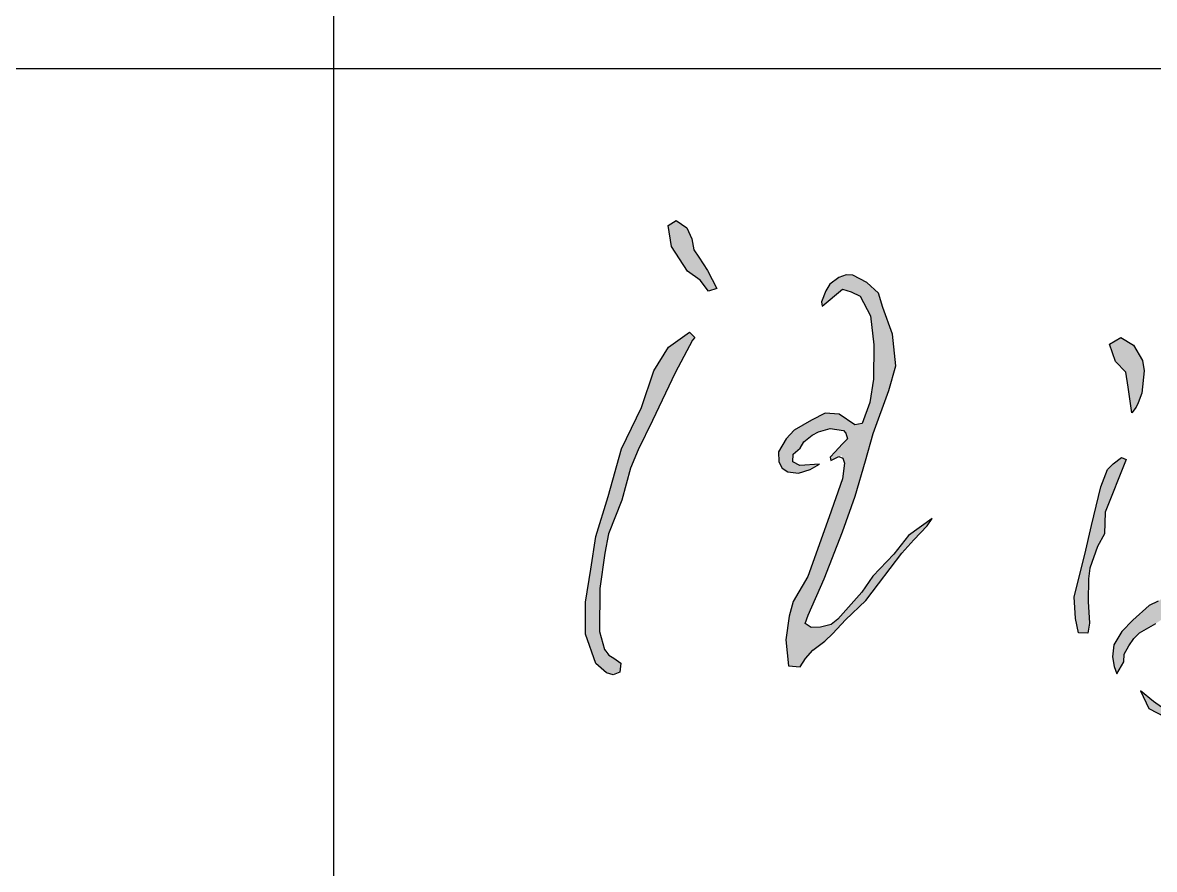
# Model space of a CAD drawing. Extents: x 4150464 to 4450492, y 483482 to 853422.
# Drawn here: x 4304329 to 4305816, y 799623 to 800734 of the extents above; entities that cross this region are included whole.
import ezdxf

# ---------------------------------------------------------------- set-up
doc = ezdxf.new("R2010")
doc.units = 0
doc.header["$LTSCALE"] = 1000
doc.header["$MEASUREMENT"] = 0
doc.layers.add('PUB_TEXT', color=7, linetype='Continuous')
doc.layers.add('图框', color=7, linetype='Continuous')

msp = doc.modelspace()

# ---------------------------------------------------------------- hatches: boundary and pattern name
at = {"layer": 'PUB_TEXT'}
h = msp.add_hatch(color=4, dxfattribs=at)
h.paths.add_polyline_path([(4305186.4, 800274.5), (4305211.7, 800321.9), (4305205.5, 800328.1), (4305177.8, 800308.2), (4305158.7, 800277.2), (4305142.3, 800229.2), (4305116.3, 800174.9), (4305098.6, 800112), (4305082.3, 800059.5), (4305075.8, 800016.8), (4305068.6, 799973.6), (4305068.9, 799931.5), (4305082.2, 799893), (4305096.4, 799880.7), (4305105.2, 799878.1), (4305113.8, 799881.6), (4305115.1, 799893.3), (4305105.9, 799899.9), (4305095.3, 799906.3), (4305087.1, 799935.1), (4305087.6, 799991.5), (4305094.3, 800037.9), (4305099.1, 800063.1), (4305116.6, 800107.6), (4305127.9, 800149.6), (4305138.1, 800173.4), (4305156.6, 800212.1)])
h.paths.add_polyline_path([(4305217.8, 800426.6), (4305211.2, 800436.2), (4305208.7, 800450.4), (4305202.1, 800465.1), (4305187.9, 800474.7), (4305177.3, 800468.1), (4305181.8, 800440.3), (4305202.6, 800408.3), (4305219.4, 800396.2), (4305230.5, 800382), (4305241.2, 800385.5), (4305229, 800408.9)])
h = msp.add_hatch(color=4, dxfattribs=at)
h.paths.add_polyline_path([(4305977.6, 800034.1), (4306025.8, 800058.8), (4306074.1, 800062.5), (4306068.5, 800083.8), (4306053.7, 800079.9), (4306013.5, 800064.8), (4305987.9, 800056.5), (4305973.9, 800045.9), (4305965, 800044.8), (4305961.1, 800053.7), (4305959.4, 800085.5), (4305966.7, 800113.3), (4305980.1, 800164.6), (4305981.6, 800199.1), (4305992.1, 800215.4), (4306003.9, 800233.5), (4306026.1, 800243.5), (4306035.3, 800279.2), (4306056.9, 800305.6), (4306032.9, 800291), (4306026.8, 800275.5), (4306016.2, 800266.5), (4306012.4, 800261.5), (4306005.5, 800268.1), (4306010.7, 800298.9), (4306017.3, 800320.4), (4306030.5, 800339.9), (4306040.4, 800358.6), (4306056.4, 800364.7), (4306062.2, 800358.9), (4306069.6, 800348.2), (4306061.9, 800329.5), (4306056.4, 800317.9), (4306054.5, 800313), (4306061.9, 800309.4), (4306072.4, 800336.6), (4306080.1, 800344.6), (4306082, 800369.9), (4306072.2, 800385.8), (4306060.7, 800387.2), (4306045.4, 800399.7), (4306057.9, 800416), (4306059, 800421.6), (4306032.2, 800433.8), (4306019, 800427.9), (4306009.6, 800425.8), (4305990.4, 800426.5), (4305971.3, 800423), (4305952.1, 800411.5), (4305951.4, 800397.7), (4305981, 800404.1), (4306016.2, 800406.5), (4306025.8, 800403.3), (4306031.4, 800384.9), (4306015.4, 800358.5), (4305997.8, 800334.6), (4305969.8, 800313.8), (4305957, 800300.2), (4305970.9, 800295.3), (4305979, 800294.2), (4305987.9, 800291.1), (4305982, 800277), (4305975.9, 800264.5), (4305964, 800246.7), (4305932.2, 800215.3), (4305913.8, 800195.5), (4305910.5, 800185.4), (4305898.5, 800163.2), (4305895.7, 800154.2), (4305893.1, 800145.3), (4305889.2, 800124.8), (4305901.8, 800145.7), (4305906, 800157.6), (4305911.2, 800167.9), (4305919.5, 800179), (4305924.5, 800186.6), (4305931.4, 800196), (4305940, 800202.4), (4305950.1, 800210), (4305961.9, 800209.5), (4305966.6, 800202.6), (4305963.9, 800188.1), (4305958, 800175.3), (4305949.4, 800156.8), (4305926.2, 800125.5), (4305918.3, 800114.5), (4305912.4, 800103.4), (4305904.5, 800098.2), (4305897.4, 800102.4), (4305894.1, 800116.4), (4305883.8, 800113.1), (4305883.8, 800098.5), (4305886, 800082.6), (4305886, 800069.8), (4305892.9, 800066.4), (4305899.7, 800073.8), (4305908.4, 800091.3), (4305918.1, 800097.8), (4305933.7, 800118.4), (4305941.2, 800128.4), (4305948.7, 800129.9), (4305951.1, 800114), (4305947.7, 800092.8), (4305942.7, 800044.9), (4305928.7, 800026.9), (4305900.6, 800013.5), (4305856.4, 799999.2), (4305836.3, 799985.4), (4305821.3, 799974.8), (4305809.5, 799968.9), (4305787.8, 799949.7), (4305773.2, 799934.8), (4305763, 799917.5), (4305761, 799901.8), (4305763.4, 799888.8), (4305766.9, 799879.4), (4305776, 799895.1), (4305776.4, 799905.3), (4305782.7, 799915.9), (4305789, 799925.8), (4305796.8, 799933.2), (4305818.1, 799945.4), (4305823.2, 799949), (4305844, 799963.1), (4305852.7, 799969.4), (4305868.8, 799976.1), (4305874, 799979.2), (4305888.1, 799987.5), (4305905.8, 799994.6), (4305916.8, 799998.9), (4305931, 799996.9), (4305931.8, 799983.6), (4305931, 799957.6), (4305930.2, 799926.2), (4305920.8, 799881.5), (4305920.8, 799854.7), (4305908.5, 799835.6), (4305895.6, 799828.4), (4305885.5, 799817.8), (4305849.7, 799829.5), (4305825.7, 799835.6), (4305815.1, 799842.9), (4305797.7, 799856.9), (4305808.9, 799834), (4305840, 799817.4), (4305863.2, 799808), (4305880.9, 799805.8), (4305900, 799813), (4305912.2, 799821.8), (4305918.5, 799832.6), (4305924.9, 799849.4), (4305940.6, 799908.6), (4305946.5, 799940.8), (4305948.1, 799973.4), (4305951.2, 799995.8), (4305952.4, 800003.6), (4305954.8, 800020.1)])
h.paths.add_polyline_path([(4306145.1, 800089.5), (4306169, 800100.8), (4306184.1, 800104), (4306190.9, 800075.4), (4306190, 800053.8), (4306191.3, 800025.1), (4306192.2, 800017.6), (4306193.1, 799990.7), (4306161.6, 799967.1), (4306151.5, 799947.7), (4306133.8, 799935.8), (4306128.5, 799923.4), (4306119.7, 799908), (4306103.8, 799892.1), (4306103.8, 799876.3), (4306109.1, 799871.4), (4306122.3, 799862.1), (4306130.7, 799856), (4306164.3, 799850.2), (4306183.3, 799852.9), (4306197.8, 799858.2), (4306203.1, 799864.8), (4306212.4, 799879.3), (4306218.1, 799892.6), (4306218.1, 799913.7), (4306223.9, 799940.2), (4306211.1, 799982.5), (4306220.8, 799997.5), (4306225.6, 800003.7), (4306239.3, 800013), (4306250.8, 800019.6), (4306257, 800027.1), (4306232.5, 800025.4), (4306229.3, 800016.5), (4306218.1, 800005.2), (4306204.8, 800014.5), (4306207.9, 800049.6), (4306206, 800070), (4306207, 800094.5), (4306205.7, 800104.4), (4306219.1, 800115.9), (4306229.3, 800121.1), (4306271.7, 800133.9), (4306318, 800141.2), (4306352.6, 800158.5), (4306369.3, 800165.7), (4306388.9, 800176.3), (4306390.5, 800189.7), (4306355.4, 800209.7), (4306311.9, 800225.9), (4306270.6, 800225.3), (4306252.8, 800225.3), (4306227.7, 800212), (4306217.6, 800203.6), (4306201.5, 800175.7), (4306192, 800139), (4306175.8, 800117.8), (4306141.2, 800103.3), (4306071.9, 800084.8), (4306077.4, 800064.3), (4306091.7, 800071.9)])
h.paths.add_polyline_path([(4306203.7, 800141.6), (4306210.6, 800146.4), (4306214.9, 800160.1), (4306223.1, 800178.4), (4306230.1, 800190.5), (4306241.9, 800199.1), (4306260.6, 800205.7), (4306271.1, 800206.5), (4306311.2, 800194.7), (4306326.7, 800186.7), (4306331, 800177.1), (4306328.2, 800163.5), (4306307.8, 800155.5), (4306293, 800150.6), (4306260.2, 800141.3), (4306235.8, 800137), (4306214.2, 800133)], flags=16)
h.paths.add_polyline_path([(4306181, 799963.4), (4306190.4, 799968.2), (4306208.1, 799955), (4306213.3, 799942.5), (4306211.3, 799932.8), (4306211.3, 799918.2), (4306207.8, 799897.7), (4306201.2, 799886.6), (4306192.8, 799877.9), (4306175.1, 799867.2), (4306144.9, 799866.8), (4306134.8, 799868.2), (4306126.1, 799870.6), (4306120.9, 799875.5), (4306124.7, 799899.1), (4306136.2, 799915.8), (4306150.8, 799932.5), (4306170.6, 799957.5)], flags=16)
h.paths.add_polyline_path([(4306071.9, 800084.8), (4306068.5, 800083.8), (4306074.1, 800062.5), (4306077.4, 800064.3)], flags=17)
msp.add_hatch(color=4, dxfattribs=at).paths.add_polyline_path([(4305409.1, 800155.9), (4305406.3, 800135.6), (4305389, 800085.6), (4305360.7, 800007), (4305341.5, 799974.3), (4305336.5, 799955.1), (4305332.1, 799923.8), (4305335.6, 799889.7), (4305350.9, 799888.4), (4305358, 799899.6), (4305367.5, 799910.3), (4305383.1, 799922.4), (4305393.9, 799932.3), (4305410.5, 799950.2), (4305436.9, 799975.7), (4305453.5, 799997.6), (4305484.4, 800037.9), (4305500.1, 800055.4), (4305517.6, 800073.7), (4305524.3, 800083.1), (4305493, 800060.8), (4305473.9, 800036.6), (4305446.2, 800007.5), (4305431.6, 799986.7), (4305400.1, 799951.2), (4305391.7, 799943.9), (4305377.4, 799940.5), (4305365.1, 799940), (4305357.5, 799945.3), (4305361.5, 799956.2), (4305382.2, 800003.9), (4305406.5, 800065.9), (4305423.1, 800112.5), (4305436.6, 800159.1), (4305446.5, 800195.1), (4305467.1, 800251.5), (4305476.5, 800283.8), (4305472.2, 800325.3), (4305459.4, 800360.5), (4305453.7, 800379.3), (4305438.3, 800393.1), (4305419.8, 800402.8), (4305411.3, 800403.4), (4305401.6, 800400), (4305389.6, 800390.9), (4305384.6, 800382.1), (4305379, 800368), (4305379.8, 800362.1), (4305406.3, 800384.3), (4305417.6, 800380.9), (4305429.6, 800375.2), (4305443.2, 800349.6), (4305447.7, 800311.4), (4305447.3, 800266.4), (4305442.3, 800235.7), (4305432.2, 800207.9), (4305422.4, 800206.1), (4305402.1, 800220.5), (4305383.7, 800221.7), (4305365.8, 800212.5), (4305342.8, 800199.1), (4305332.4, 800187.8), (4305322.4, 800170.8), (4305322.9, 800157.9), (4305327.1, 800149.3), (4305334.8, 800144.6), (4305348.4, 800142.9), (4305363.9, 800147.7), (4305376.3, 800154.8), (4305350.4, 800153), (4305341.3, 800157.9), (4305341.5, 800167.9), (4305350.6, 800175.6), (4305355.5, 800184), (4305371.3, 800196.4), (4305390, 800201.5), (4305410, 800198.5), (4305412.9, 800187.8), (4305406, 800180.9), (4305396.7, 800170.8), (4305390.3, 800163.7), (4305391.1, 800159.5), (4305405.2, 800166.5)])
h = msp.add_hatch(color=4, dxfattribs=at)
h.paths.add_polyline_path([(4305773, 800163.5), (4305762, 800155.3), (4305754.5, 800147.5), (4305745.7, 800125), (4305733.5, 800074.1), (4305724.7, 800036.1), (4305710.6, 799980.5), (4305712.7, 799952), (4305716.6, 799933.3), (4305728.6, 799932.6), (4305731, 799945.7), (4305729.3, 799974.2), (4305729.6, 800003.9), (4305731.5, 800018.3), (4305741.5, 800046.6), (4305750.7, 800063), (4305751.4, 800091.5), (4305779.2, 800161)])
h.paths.add_polyline_path([(4305778.7, 800275.4), (4305781.6, 800255.8), (4305786.6, 800222.2), (4305792.1, 800229.7), (4305794.7, 800235.2), (4305799.7, 800247.8), (4305802.7, 800277.4), (4305800.7, 800290.9), (4305788.6, 800310.9), (4305772.1, 800321), (4305757, 800312.4), (4305765.1, 800289.4)])

# ---------------------------------------------------------------- linework, layer by layer
at = {"layer": 'PUB_TEXT', "color": 4}
for points in [[(4305202.6, 800408.3), (4305181.8, 800440.3), (4305177.3, 800468.1), (4305187.9, 800474.7), (4305202.1, 800465.1), (4305208.7, 800450.4), (4305211.2, 800436.2), (4305217.8, 800426.6), (4305229, 800408.9), (4305241.2, 800385.5), (4305230.5, 800382), (4305219.4, 800396.2), (4305202.6, 800408.3)], [(4305379.8, 800362.1), (4305406.3, 800384.3), (4305417.6, 800380.9), (4305429.6, 800375.2), (4305443.2, 800349.6), (4305447.7, 800311.4), (4305447.3, 800266.4), (4305442.3, 800235.7), (4305432.2, 800207.9), (4305422.4, 800206.1), (4305402.1, 800220.5), (4305383.7, 800221.7), (4305365.8, 800212.5), (4305342.8, 800199.1), (4305332.4, 800187.8), (4305322.4, 800170.8), (4305322.9, 800157.9), (4305327.1, 800149.3), (4305334.8, 800144.6), (4305348.4, 800142.9), (4305363.9, 800147.7), (4305376.3, 800154.8), (4305350.4, 800153), (4305341.3, 800157.9), (4305341.5, 800167.9), (4305350.6, 800175.6), (4305355.5, 800184), (4305366.5, 800192.7), (4305374.7, 800197.3), (4305390, 800201.5), (4305407.8, 800198.9), (4305410.9, 800195.3), (4305412.9, 800187.8), (4305406, 800180.9), (4305396.7, 800170.8), (4305390.3, 800163.7), (4305391.1, 800159.5), (4305401.8, 800164.8), (4305406.7, 800162.6), (4305409.1, 800155.9), (4305406.3, 800135.6), (4305389, 800085.6), (4305360.7, 800007), (4305341.5, 799974.3), (4305336.5, 799955.1), (4305332.1, 799923.8), (4305335.6, 799889.7), (4305350.9, 799888.4), (4305358, 799899.6), (4305367.5, 799910.3), (4305383.1, 799922.4), (4305393.9, 799932.3), (4305410.5, 799950.2), (4305436.9, 799975.7), (4305453.5, 799997.6), (4305484.4, 800037.9), (4305500.1, 800055.4), (4305517.6, 800073.7), (4305524.3, 800083.1), (4305493, 800060.8), (4305473.9, 800036.6), (4305446.2, 800007.5), (4305431.6, 799986.7), (4305400.1, 799951.2), (4305391.7, 799943.9), (4305377.4, 799940.5), (4305365.1, 799940), (4305357.5, 799945.3), (4305361.5, 799956.2), (4305382.2, 800003.9), (4305406.5, 800065.9), (4305423.1, 800112.5), (4305436.6, 800159.1), (4305446.5, 800195.1), (4305467.1, 800251.5), (4305476.5, 800283.8), (4305472.2, 800325.3), (4305459.4, 800360.5), (4305453.7, 800379.3), (4305438.3, 800393.1), (4305419.8, 800402.8), (4305411.3, 800403.4), (4305401.6, 800400), (4305389.6, 800390.9), (4305384.6, 800382.1), (4305379, 800368), (4305379, 800368), (4305379.8, 800362.1)], [(4305209.4, 800317.7), (4305186.4, 800274.5), (4305156.6, 800212.1), (4305138.1, 800173.4), (4305127.9, 800149.6), (4305116.6, 800107.6), (4305099.1, 800063.1), (4305094.3, 800037.9), (4305087.6, 799991.5), (4305087.1, 799935.1), (4305093.9, 799911.3), (4305099.6, 799903.7), (4305105.9, 799899.9), (4305115.1, 799893.3), (4305115.1, 799893.3), (4305113.8, 799881.6), (4305105.2, 799878.1), (4305096.4, 799880.7), (4305082.2, 799893), (4305068.9, 799931.5), (4305068.6, 799973.6), (4305075.8, 800016.8), (4305082.3, 800059.5), (4305098.6, 800112), (4305116.3, 800174.9), (4305142.3, 800229.2), (4305158.7, 800277.2), (4305177.8, 800308.2), (4305205.5, 800328.1), (4305212.5, 800321.1), (4305209.4, 800317.7)], [(4305786.6, 800222.2), (4305781.6, 800255.8), (4305778.7, 800275.4), (4305765.1, 800289.4), (4305757, 800312.4), (4305772.1, 800321), (4305788.6, 800310.9), (4305800.7, 800290.9), (4305802.7, 800277.4), (4305799.7, 800247.8), (4305794.7, 800235.2), (4305792.1, 800229.7), (4305786.6, 800222.2)], [(4305779.2, 800161), (4305751.4, 800091.5), (4305750.7, 800063), (4305741.5, 800046.6), (4305731.5, 800018.3), (4305729.6, 800003.9), (4305729.3, 799974.2), (4305731, 799945.7), (4305728.6, 799932.6), (4305728.6, 799932.6), (4305716.6, 799933.3), (4305712.7, 799952), (4305710.6, 799980.5), (4305724.7, 800036.1), (4305733.5, 800074.1), (4305745.7, 800125), (4305754.5, 800147.5), (4305762, 800155.3), (4305773, 800163.5), (4305779.2, 800161)], [(4305821.3, 799974.8), (4305809.5, 799968.9), (4305787.8, 799949.7), (4305773.2, 799934.8), (4305763, 799917.5), (4305761, 799901.8), (4305763.4, 799888.8), (4305766.9, 799879.4), (4305766.9, 799879.4), (4305776, 799895.1), (4305776.4, 799905.3), (4305782.7, 799915.9), (4305789, 799925.8), (4305796.8, 799933.2), (4305818.1, 799945.4)], [(4305825.7, 799835.6), (4305815.1, 799842.9), (4305797.7, 799856.9), (4305797.7, 799856.9), (4305808.9, 799834), (4305840, 799817.4)]]:
    msp.add_lwpolyline(points, dxfattribs=at)
at = {"layer": '图框', "color": 0}
msp.add_line((4300987.7, 800674.4), (4306665.9, 800674.4), dxfattribs=at)
msp.add_line((4300987.7, 800674.4), (4306665.9, 800674.4), dxfattribs=at)
msp.add_lwpolyline([(4304738.3, 794897.6), (4304738.3, 801670.4)], dxfattribs=at)
at = {"layer": '图框', "color": 4}
msp.add_lwpolyline([(4304738.3, 794897.6), (4304738.3, 800674.4)], dxfattribs=at)

doc.saveas('drawing.dxf')
